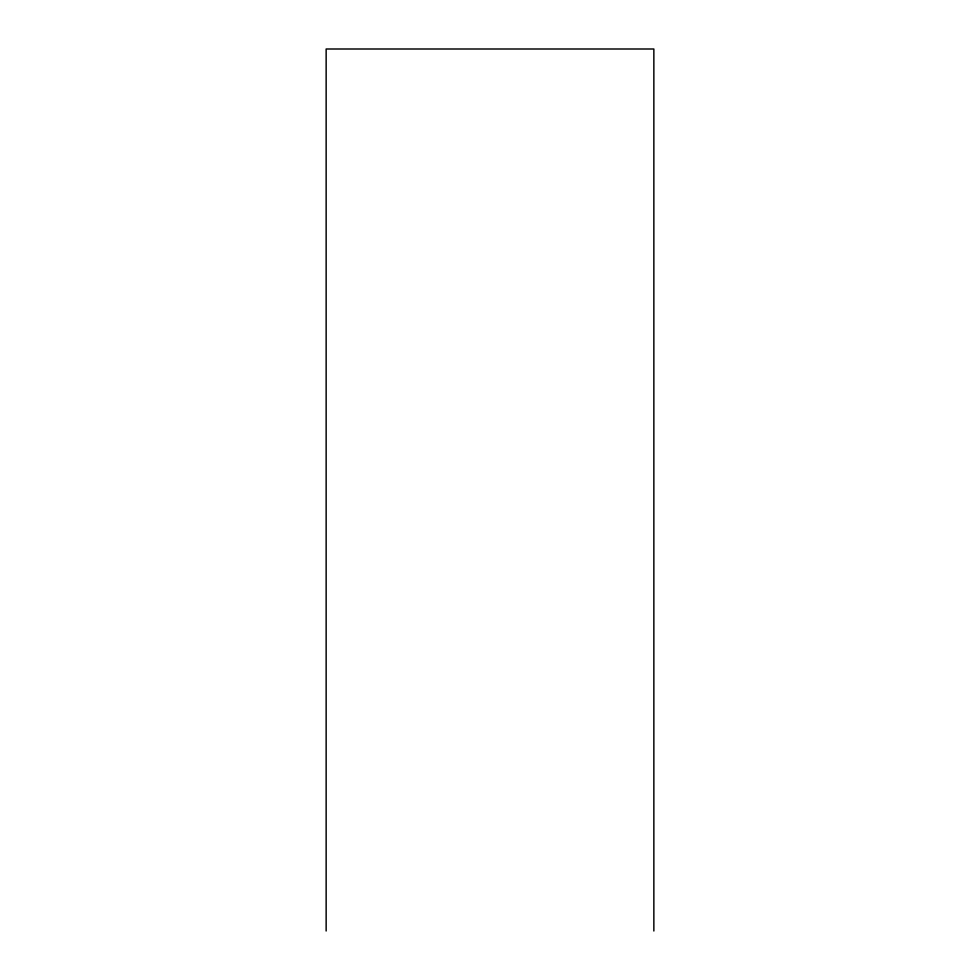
<?xml version="1.0" encoding="UTF-8"?>
<svg xmlns="http://www.w3.org/2000/svg" width="980" height="980" viewBox="0 0 980 980"><rect width="100%" height="100%" fill="white"/><g stroke="black" fill="none" stroke-linecap="round" stroke-linejoin="round"><path stroke-width="1.47" d="M653.856 931L653.856 49L326.144 49L326.144 931"/></g></svg>
